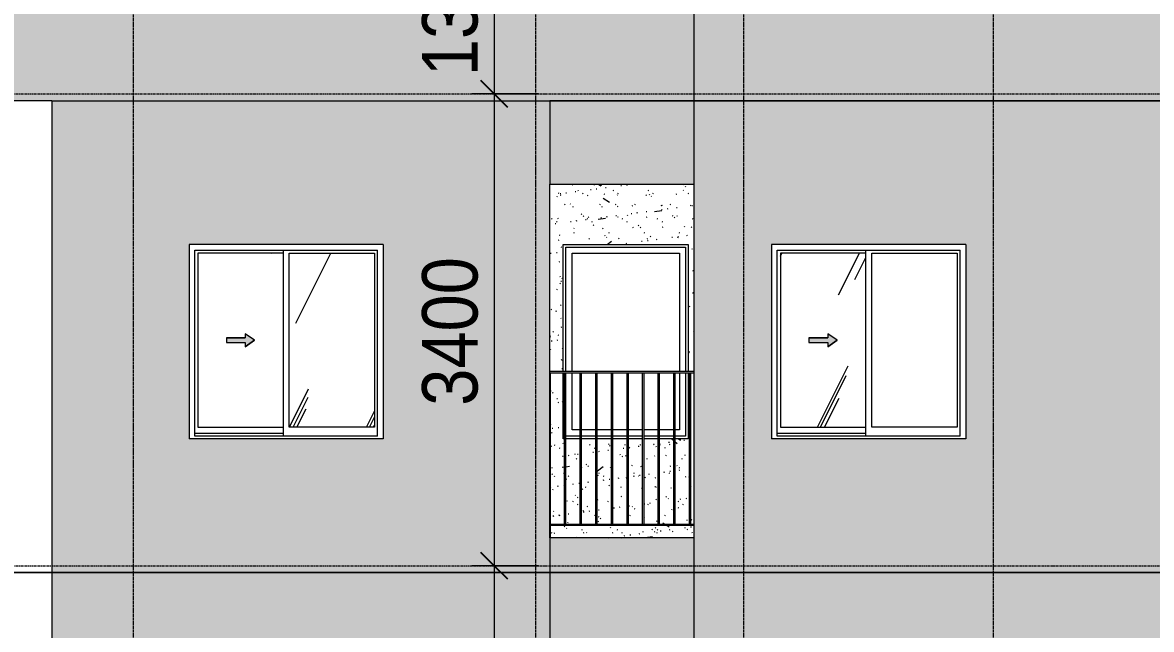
# Model space of a CAD drawing. Header units: millimetres. Extents: x -134153 to 99383, y -5233 to 35400.
# Drawn here: x 72759 to 80897, y 25541 to 29913 of the extents above; entities that cross this region are included whole.
import ezdxf

# ---------------------------------------------------------------- set-up
doc = ezdxf.new("R2010")
doc.units = ezdxf.units.MM
for name, pattern in [('1 NÉT CALL OUT', [6, 3, -3]), ('Centre', [31.75, 6.35, -4.7625, 15.875, -4.7625]), ('Grid Line', [22.225, 12.7, -3.175, 3.175, -3.175])]:
    doc.linetypes.add(name, pattern=pattern)
for name, color, linetype, lineweight in [('0-2', 250, 'Continuous', 5), ('A-ANNO-DIMS', 211, 'Continuous', 9), ('A-ANNO-DIMS-160', 211, 'Continuous', 9), ('A-DETL-GENF', 92, 'Continuous', 9), ('A-DETL-GENF-1', 92, '1 NÉT CALL OUT', 9), ('A-FLOR-HRAL-1', 253, 'Continuous', 9), ('A-FLOR-LEVL-2', 51, 'Centre', 9), ('A-GLAZ', 151, 'Continuous', 9), ('A-GLAZ-1', 253, 'Continuous', 9), ('A-GLAZ-2', 7, 'Continuous', 9), ('A-GLAZ-3', 7, '1 NÉT CALL OUT', 9), ('A-WALL', 113, 'Continuous', 9), ('A-WALL-PATT-1', 9, 'Continuous', 9), ('A-WALL-PATT-2', 111, 'Continuous', 5), ('I-WALL', 2, 'Continuous', 9), ('I-WALL-1', 7, 'Continuous', 9), ('S-GRID-1', 1, 'Grid Line', 9)]:
    doc.layers.add(name, color=color, linetype=linetype, lineweight=lineweight)
doc.styles.add('UTM Avo', font='UTM Avo.ttf', dxfattribs={"width": 0.9, "height": 400})
doc.dimstyles.new('1_Dim_chi_tiet_2_5', dxfattribs={"dimscale": 304.8, "dimtxt": 399.720379, "dimasz": 0.629921, "dimexe": 0.524934, "dimexo": 0.0625, "dimgap": 0.052493, "dimtad": 1, "dimdec": 0, "dimrnd": 5, "dimzin": 0, "dimdsep": 46, "dimtxsty": 'UTM Avo', "dimblk1": 'OBLIQUE', "dimblk2": 'OBLIQUE', "dimsah": 1, "dimcen": 0.09, "dimdle": 0.524934, "dimazin": 0, "dimtfac": 1, "dimtdec": 4, "dimtix": 1, "dimtmove": 0, "dimatfit": 3, "dimfxl": 1.049869, "dimfxlon": 1, "dimtvp": 1, "dimtolj": 1, "dimtzin": 0, "dimarcsym": 2})
pattern_1 = [(63.435, (84482.24, 111.3), (-0.002, 1625.6), [567.96, -3066.99]), (63.435, (82856.64, 111.3), (-0.002, 1625.6), [567.96, -3066.99]), (63.435, (85260.4, 425.35), (-0.002, 1625.6), [567.96, -3066.99]), (63.435, (83634.8, 425.35), (-0.002, 1625.6), [567.96, -3066.99]), (63.435, (85142.64, 314.5), (-0.002, 1625.6), [567.96, -3066.99]), (63.435, (83517.04, 314.5), (-0.002, 1625.6), [567.96, -3066.99]), (63.435, (85022.6, 949.4), (-0.002, 1625.6), [276.055, -3358.896]), (63.435, (83397, 949.4), (-0.002, 1625.6), [276.055, -3358.896]), (63.435, (84944.06, 851.15), (-0.002, 1625.6), [567.96, -3066.99]), (63.435, (83318.46, 851.15), (-0.002, 1625.6), [567.96, -3066.99]), (63.435, (84957.9, 921.7), (-0.002, 1625.6), [567.96, -3066.99]), (63.435, (83332.3, 921.7), (-0.002, 1625.6), [567.96, -3066.99]), (63.435, (84302.1, 612.2), (-0.002, 1625.6), [567.96, -3066.99]), (63.435, (82676.5, 612.2), (-0.002, 1625.6), [567.96, -3066.99]), (63.435, (84315.9, 695.35), (-0.002, 1625.6), [567.96, -3066.99]), (63.435, (82690.3, 695.35), (-0.002, 1625.6), [567.96, -3066.99]), (63.435, (84319.65, 755.3), (-0.002, 1625.6), [567.96, -3066.99]), (63.435, (82694.05, 755.3), (-0.002, 1625.6), [567.96, -3066.99])]

# ---------------------------------------------------------------- blocks, each defined once
blk = doc.blocks.new('M_Fixed - 900 x 1400-901191-TKCS_MẶT ĐỨNG HƯỚNG NAM')
at = {"layer": 'A-GLAZ-2'}
for p, q in [((106969.5, 7896), (107831.5, 7896)), ((106969.5, 7000), (106969.5, 7896)), ((107831.5, 7896), (107831.5, 7000)), ((107013.5, 7852), (107787.5, 7852)), ((107013.5, 7000), (107013.5, 7852)), ((107787.5, 7852), (107787.5, 7000)), ((107013.5, 6578), (107013.5, 6990)), ((107787.5, 6990), (107787.5, 6578)), ((107831.5, 6990), (107831.5, 6534)), ((107072.6, 6534), (106970.1, 6534)), ((107072.6, 6578), (107013.5, 6578)), ((107185.1, 6578), (107082.6, 6578)), ((107185.1, 6534), (107082.6, 6534)), ((107297.6, 6578), (107195.1, 6578)), ((107297.6, 6534), (107195.1, 6534)), ((107410.1, 6578), (107307.6, 6578)), ((107410.1, 6534), (107307.6, 6534)), ((107522.6, 6578), (107420.1, 6578)), ((107522.6, 6534), (107420.1, 6534)), ((107635.1, 6578), (107532.6, 6578)), ((107635.1, 6534), (107532.6, 6534)), ((107747.6, 6578), (107645.1, 6578)), ((107747.6, 6534), (107645.1, 6534)), ((107787.5, 6578), (107757.6, 6578)), ((107831.5, 6534), (107757.6, 6534))]:
    blk.add_line(p, q, dxfattribs=at)
blk = doc.blocks.new('Railing - 10mm-901206-TKCS_MẶT ĐỨNG HƯỚNG NAM')
at = {"layer": 'A-FLOR-HRAL-1'}
for p, q in [((106960.064287, 5900), (106960.064287, 6990)), ((106970.064287, 5900), (106970.064287, 6990))]:
    blk.add_line(p, q, dxfattribs=at)
blk = doc.blocks.new('Railing - 50 x 10mm-V265-TKCS_MẶT ĐỨNG HƯỚNG NAM')
at = {"layer": 'A-FLOR-HRAL-1'}
for p in [(98652.564287, 6990), (98657.564287, 5800)]:
    blk.add_line(p, (98657.564287, 6990), dxfattribs=at)
blk = doc.blocks.new('Railing - Railing-1000799-TKCS_MẶT ĐỨNG HƯỚNG NAM')
at = {"layer": 'A-FLOR-HRAL-1'}
for p, q in [((115052.564287, 22900), (116092.564287, 22900)), ((116092.564287, 22890), (115052.564287, 22890))]:
    blk.add_line(p, q, dxfattribs=at)
for name, p in [('Railing - 50 x 10mm-V265-TKCS_MẶT ĐỨNG HƯỚNG NAM', (16400, 17000)), ('Railing - 10mm-901206-TKCS_MẶT ĐỨNG HƯỚNG NAM', (8200, 17000)), ('Railing - 10mm-901206-TKCS_MẶT ĐỨNG HƯỚNG NAM', (8312.5, 17000)), ('Railing - 10mm-901206-TKCS_MẶT ĐỨNG HƯỚNG NAM', (8425, 17000)), ('Railing - 10mm-901206-TKCS_MẶT ĐỨNG HƯỚNG NAM', (8537.5, 17000)), ('Railing - 10mm-901206-TKCS_MẶT ĐỨNG HƯỚNG NAM', (8650, 17000)), ('Railing - 10mm-901206-TKCS_MẶT ĐỨNG HƯỚNG NAM', (8762.5, 17000)), ('Railing - 10mm-901206-TKCS_MẶT ĐỨNG HƯỚNG NAM', (8875, 17000)), ('Railing - 10mm-901206-TKCS_MẶT ĐỨNG HƯỚNG NAM', (8987.5, 17000)), ('Railing - 10mm-901206-TKCS_MẶT ĐỨNG HƯỚNG NAM', (9100, 17000))]:
    blk.add_blockref(name, p)
blk = doc.blocks.new('Top Rail Type - Top Rail_Internal_-1000800-TKCS_MẶT ĐỨNG HƯỚNG NAM')
at = {"layer": 'A-FLOR-HRAL-1'}
for p, q in [((116092.564287, 24000), (115052.564287, 24000)), ((115052.564287, 23990), (116092.564287, 23990))]:
    blk.add_line(p, q, dxfattribs=at)
blk = doc.blocks.new('NCV_TKTC_TANG 6 - 8_rvt-5-TKCS_MẶT ĐỨNG HƯỚNG NAM')
at = {"layer": 'A-WALL-PATT-1'}
h = blk.add_hatch(dxfattribs=at)
h.set_pattern_fill('FP_31', color=256, style=0, pattern_type=2)
h.set_pattern_definition([(50, (82572.6, 0), (1165.978, -102.01), [121.92, -1341.12]), (355, (82572.6, 0), (-225.554, 1222.763), [97.536, -1072.896]), (100.451, (82669.8, -8.5), (940.433, 1120.746), [103.616, -1139.776]), (46.184, (82572.6, 325.1), (1734.906, -269.074), [182.88, -2011.68]), (96.636, (82717.2, 302.7), (1519.38, 1583.536), [155.424, -1709.665]), (351.184, (82572.6, 325.1), (1519.39, 1583.52), [146.304, -1609.344]), (21, (82735.2, 243.8), (970.332, -654.498), [121.92, -1341.12]), (326, (82735.2, 243.8), (395.533, 1178.804), [97.536, -1072.896]), (71.451, (82816, 189.3), (1365.87, 524.296), [103.616, -1139.776]), (37.5, (82572.62, 0), (19.767, 541.1527), [53.645, -1006.246, 53.645, -1035.507, -1076.96]), (37.5, (82572.62, 0), (19.767, 541.1527), [-2149.043, 53.645, -1023.315]), (7.5, (82572.6, 0), (427.646, 641.156), [53.645, -567.334, 53.645, -981.862, -410.464]), (7.5, (82572.6, 0), (427.646, 641.156), [-1656.486, 53.645, -356.819]), (327.5, (82210.1, 0), (867.782, -36.665), [53.645, -352.755, 53.645, -1214.323, -1682.496]), (327.5, (82210.1, 0), (867.782, -36.665), [-1674.368, 53.645, -1628.85]), (317.5, (82047.56, 0), (948.028, 162.731), [53.645, -474.675, 53.645, -788.416, -1194.816]), (317.5, (82047.56, 0), (948.028, 162.731), [-1370.38, 53.645, -1141.17])])
h.paths.add_polyline_path([(115057.6, 26200), (116092.6, 26200), (116092.6, 26290), (115057.6, 26290)])
h.paths.add_polyline_path([(115395.1, 26300), (115497.6, 26300), (115497.6, 26915), (115395.1, 26915), (115395.1, 26721.3)])
h.paths.add_polyline_path([(115385.1, 26300), (115385.1, 26915), (115282.6, 26915), (115282.6, 26300)])
h.paths.add_polyline_path([(115272.6, 26300), (115272.6, 26915), (115170.1, 26915), (115170.1, 26300)])
h.paths.add_polyline_path([(115507.6, 26300), (115610.1, 26300), (115610.1, 26915), (115507.6, 26914.4), (115507.6, 26389.1)])
h.paths.add_polyline_path([(115620.1, 26300), (115722.6, 26300), (115722.6, 26915), (115620.1, 26914.4), (115620.1, 26389.1)])
h.paths.add_polyline_path([(115732.6, 26300), (115835.1, 26300), (115835.1, 26915), (115732.6, 26914.4), (115732.6, 26389.1)])
h.paths.add_polyline_path([(115845.1, 26300), (115947.6, 26300), (115947.6, 26915), (115845.1, 26914.4), (115845.1, 26364.9)])
h.paths.add_polyline_path([(115160.1, 26300), (115160.1, 26915), (115150.5, 26915), (115150.5, 27390), (115057.6, 27390), (115057.6, 26300)])
h.paths.add_polyline_path([(116070.1, 26300), (116092.6, 26300), (116092.6, 27390), (116070.1, 27390), (116070.1, 26389.1)])
h.paths.add_polyline_path([(116060.1, 26300), (116060.1, 27390), (116050.5, 27390), (116050.5, 26915), (115957.6, 26914.4), (115957.6, 26300)])
h.paths.add_polyline_path([(115150.5, 27400), (115150.5, 28315), (116050.5, 28314.4), (116050.5, 27400), (116092.6, 27400), (116092.6, 28749.3), (115052.6, 28749.3), (115052.6, 27400), (115057.6, 27400)])
h = blk.add_hatch(dxfattribs=at)
h.set_pattern_fill('FP_32', color=256, style=0, pattern_type=2)
h.set_pattern_definition([(37.5, (82572.62, 0), (-5.1206, 156.61216), [5.364, -118.181, 5.364, -132.812, -132.08]), (37.5, (82572.62, 0), (-5.1206, 156.61216), [-261.722, 5.364, -126.716]), (7.5, (82572.62, 0), (143.847, 229.3842), [5.364, -61.285, 5.364, -105.989, -42.672]), (7.5, (82572.62, 0), (143.847, 229.3842), [-178.003, 5.364, -37.308]), (327.5, (82472.65, 0), (253.11758, 0.46008), [5.364, -35.276, 5.364, -140.94, -191.008]), (327.5, (82472.65, 0), (253.11758, 0.46008), [-186.944, 5.364, -185.644]), (317.5, (82472.65, 0), (244.3381, 71.3376), [5.364, -14.956, 5.364, -90.546, -109.728]), (317.5, (82472.65, 0), (244.3381, 71.3376), [-116.23, 5.364, -104.364])])
h.paths.add_polyline_path([(115057.6, 26200), (116092.6, 26200), (116092.6, 26290), (115057.6, 26290)])
h.paths.add_polyline_path([(115395.1, 26300), (115497.6, 26300), (115497.6, 26915), (115395.1, 26915), (115395.1, 26721.3)])
h.paths.add_polyline_path([(115385.1, 26300), (115385.1, 26915), (115282.6, 26915), (115282.6, 26300)])
h.paths.add_polyline_path([(115272.6, 26300), (115272.6, 26915), (115170.1, 26915), (115170.1, 26300)])
h.paths.add_polyline_path([(115507.6, 26300), (115610.1, 26300), (115610.1, 26915), (115507.6, 26914.4), (115507.6, 26389.1)])
h.paths.add_polyline_path([(115620.1, 26300), (115722.6, 26300), (115722.6, 26915), (115620.1, 26914.4), (115620.1, 26389.1)])
h.paths.add_polyline_path([(115732.6, 26300), (115835.1, 26300), (115835.1, 26915), (115732.6, 26914.4), (115732.6, 26389.1)])
h.paths.add_polyline_path([(115845.1, 26300), (115947.6, 26300), (115947.6, 26915), (115845.1, 26914.4), (115845.1, 26364.9)])
h.paths.add_polyline_path([(115160.1, 26300), (115160.1, 26915), (115150.5, 26915), (115150.5, 27390), (115057.6, 27390), (115057.6, 26300)])
h.paths.add_polyline_path([(116070.1, 26300), (116092.6, 26300), (116092.6, 27390), (116070.1, 27390), (116070.1, 26389.1)])
h.paths.add_polyline_path([(116060.1, 26300), (116060.1, 27390), (116050.5, 27390), (116050.5, 26915), (115957.6, 26914.4), (115957.6, 26300)])
h.paths.add_polyline_path([(115150.5, 27400), (115150.5, 28315), (116050.5, 28314.4), (116050.5, 27400), (116092.6, 27400), (116092.6, 28749.3), (115052.6, 28749.3), (115052.6, 27400), (115057.6, 27400)])
at = {"layer": 'I-WALL-1'}
for p, q in [((115150.5, 27400), (115150.5, 28315)), ((115150.5, 28315), (116050.5, 28315)), ((116050.5, 28315), (116050.5, 27400)), ((115150.5, 26915), (115150.5, 27390)), ((116050.5, 27390), (116050.5, 26915)), ((115160.1, 26915), (115150.5, 26915)), ((115272.6, 26915), (115170.1, 26915)), ((115385.1, 26915), (115282.6, 26915)), ((115497.6, 26915), (115395.1, 26915)), ((115610.1, 26915), (115507.6, 26915)), ((115722.6, 26915), (115620.1, 26915)), ((115835.1, 26915), (115732.6, 26915)), ((115947.6, 26915), (115845.1, 26915)), ((116050.5, 26915), (115957.6, 26915))]:
    blk.add_line(p, q, dxfattribs=at)
at = {"layer": 'A-FLOR-HRAL-1'}
for name in ['Top Rail Type - Top Rail_Internal_-1000800-TKCS_MẶT ĐỨNG HƯỚNG NAM', 'Railing - Railing-1000799-TKCS_MẶT ĐỨNG HƯỚNG NAM']:
    blk.add_blockref(name, (0, 3400), dxfattribs=at)
at = {"layer": 'A-GLAZ-1'}
blk.add_blockref('M_Fixed - 900 x 1400-901191-TKCS_MẶT ĐỨNG HƯỚNG NAM', (8200, 20400), dxfattribs=at)
blk = doc.blocks.new('1_FAMILY RVT - W01-WxH 1400x1400xmm-V423-TKCS_MẶT ĐỨNG HƯỚNG NAM')
at = {"layer": 'A-DETL-GENF-1'}
blk.add_hatch(color=256, dxfattribs=at).paths.add_polyline_path([(112857.1, 27576.5), (112924.8, 27623.9), (112857.1, 27671.4), (112857.1, 27640.9), (112721.6, 27640.9), (112721.6, 27607), (112857.1, 27607)])
at = {"layer": 'A-GLAZ'}
h = blk.add_hatch(dxfattribs=at)
h.set_pattern_fill('FP_30', color=256, style=0, pattern_type=2)
h.set_pattern_definition(pattern_1)
h.paths.add_polyline_path([(112516.1, 26997), (113130.3, 26997), (113130.3, 28250.9), (112516.1, 28250.9), (112516.1, 27493.3)])
h.paths.add_polyline_path([(112857.1, 27576.5), (112857.1, 27607), (112721.6, 27607), (112721.6, 27640.9), (112857.1, 27640.9), (112857.1, 27671.4), (112924.8, 27623.9), (112900.6, 27607)])
h = blk.add_hatch(dxfattribs=at)
h.set_pattern_fill('FP_30', color=256, style=0, pattern_type=2)
h.set_pattern_definition(pattern_1)
h.paths.add_polyline_path([(113789.1, 26997), (113789.1, 28250.9), (113174.8, 28250.9), (113174.8, 26997)])
at = {"layer": 'A-DETL-GENF'}
for p, q in [((112857.1, 27671.4), (112857.1, 27640.9)), ((112924.8, 27623.9), (112857.1, 27671.4)), ((112924.8, 27623.9), (112857.1, 27671.4)), ((112857.1, 27671.4), (112857.1, 27640.9)), ((112721.6, 27640.9), (112721.6, 27607)), ((112721.6, 27640.9), (112857.1, 27640.9)), ((112857.1, 27640.9), (112721.6, 27640.9)), ((112721.6, 27640.9), (112721.6, 27607)), ((112721.6, 27607), (112857.1, 27607)), ((112721.6, 27607), (112857.1, 27607)), ((112924.8, 27623.9), (112857.1, 27576.5)), ((112857.1, 27576.5), (112924.8, 27623.9)), ((112857.1, 27607), (112857.1, 27576.5)), ((112857.1, 27607), (112857.1, 27576.5))]:
    blk.add_line(p, q, dxfattribs=at)
at = {"layer": 'A-GLAZ'}
for p, q in [((113852.6, 28314.4), (112452.6, 28314.4)), ((112452.6, 28314.4), (112452.6, 26914.4)), ((112493.5, 28273.5), (113811.6, 28273.5)), ((112493.5, 26933.5), (112493.5, 28273.5)), ((112516.1, 28250.9), (112516.1, 26997)), ((113130.3, 28250.9), (112516.1, 28250.9)), ((113130.3, 28273.5), (113130.3, 26933.5)), ((113174.8, 26997), (113174.8, 28250.9)), ((113174.8, 28250.9), (113789.1, 28250.9)), ((113789.1, 28250.9), (113789.1, 26997)), ((113811.6, 26933.5), (113811.6, 28273.5)), ((113852.6, 28314.4), (113852.6, 26914.4)), ((113130.3, 26952.5), (112493.5, 26952.5)), ((113130.3, 26952.5), (112493.5, 26952.5)), ((112516.1, 26997), (113130.3, 26997)), ((113789.1, 26997), (113174.8, 26997)), ((113852.6, 26914.4), (112452.6, 26914.4)), ((113811.6, 26933.5), (112493.5, 26933.5))]:
    blk.add_line(p, q, dxfattribs=at)
blk = doc.blocks.new('1_FAMILY RVT - W01-WxH 1400x1400xmm-V429-TKCS_MẶT ĐỨNG HƯỚNG NAM')
at = {"layer": 'A-DETL-GENF-1'}
blk.add_hatch(color=256, dxfattribs=at).paths.add_polyline_path([(117057.1, 27576.5), (117124.8, 27623.9), (117057.1, 27671.4), (117057.1, 27640.9), (116921.6, 27640.9), (116921.6, 27607), (117057.1, 27607)])
at = {"layer": 'A-GLAZ'}
h = blk.add_hatch(dxfattribs=at)
h.set_pattern_fill('FP_30', color=256, style=0, pattern_type=2)
h.set_pattern_definition(pattern_1)
h.paths.add_polyline_path([(117081.5, 26997), (117330.3, 26997), (117330.3, 28250.9), (116716.1, 28250.9), (116716.1, 26997)])
h.paths.add_polyline_path([(117057.1, 27576.5), (117057.1, 27607), (116921.6, 27607), (116921.6, 27640.9), (117057.1, 27640.9), (117057.1, 27671.4), (117124.8, 27623.9), (117081.5, 27593.6)])
h = blk.add_hatch(dxfattribs=at)
h.set_pattern_fill('FP_30', color=256, style=0, pattern_type=2)
h.set_pattern_definition(pattern_1)
h.paths.add_polyline_path([(117989.1, 26997), (117989.1, 28250.9), (117374.8, 28250.9), (117374.8, 26997)])
at = {"layer": 'A-DETL-GENF'}
for p, q in [((117057.1, 27671.4), (117057.1, 27640.9)), ((117124.8, 27623.9), (117057.1, 27671.4)), ((117124.8, 27623.9), (117057.1, 27671.4)), ((117057.1, 27671.4), (117057.1, 27640.9)), ((116921.6, 27640.9), (116921.6, 27607)), ((116921.6, 27640.9), (117057.1, 27640.9)), ((117057.1, 27640.9), (116921.6, 27640.9)), ((116921.6, 27640.9), (116921.6, 27607)), ((116921.6, 27607), (117057.1, 27607)), ((116921.6, 27607), (117057.1, 27607)), ((117124.8, 27623.9), (117057.1, 27576.5)), ((117057.1, 27576.5), (117124.8, 27623.9)), ((117057.1, 27607), (117057.1, 27576.5)), ((117057.1, 27607), (117057.1, 27576.5))]:
    blk.add_line(p, q, dxfattribs=at)
at = {"layer": 'A-GLAZ'}
for p, q in [((118052.6, 28314.4), (116652.6, 28314.4)), ((116652.6, 28314.4), (116652.6, 26914.4)), ((116693.5, 28273.5), (118011.6, 28273.5)), ((116693.5, 26933.5), (116693.5, 28273.5)), ((116716.1, 28250.9), (116716.1, 26997)), ((117330.3, 28250.9), (116716.1, 28250.9)), ((117330.3, 28273.5), (117330.3, 26933.5)), ((117374.8, 26997), (117374.8, 28250.9)), ((117374.8, 28250.9), (117989.1, 28250.9)), ((117989.1, 28250.9), (117989.1, 26997)), ((118011.6, 26933.5), (118011.6, 28273.5)), ((118052.6, 28314.4), (118052.6, 26914.4)), ((117330.3, 26952.5), (116693.5, 26952.5)), ((117330.3, 26952.5), (116693.5, 26952.5)), ((116716.1, 26997), (117330.3, 26997)), ((117989.1, 26997), (117374.8, 26997)), ((118052.6, 26914.4), (116652.6, 26914.4)), ((118011.6, 26933.5), (116693.5, 26933.5))]:
    blk.add_line(p, q, dxfattribs=at)
blk = doc.blocks.new('DIMBLOCK89-TKCS_MẶT ĐỨNG HƯỚNG NAM')
at = {"layer": 'A-ANNO-DIMS-160', "lineweight": 25}
for p, q in [((76158.5, 30750), (76062.5, 30846)), ((76158.5, 30750), (76254.5, 30654)), ((76158.5, 29400), (76062.5, 29496)), ((76158.5, 29400), (76254.5, 29304))]:
    blk.add_line(p, q, dxfattribs=at)
at = {"layer": 'A-ANNO-DIMS-160'}
for p, q in [((76158.5, 30910), (76158.5, 29400)), ((76478.5, 30750), (75998.5, 30750)), ((76158.5, 30750), (76478.5, 30750)), ((76478.5, 29400), (75998.5, 29400)), ((76158.5, 29400), (76478.5, 29400))]:
    blk.add_line(p, q, dxfattribs=at)
at = {"layer": 'A-ANNO-DIMS-160', "color": 0, "insert": (75638.9, 29527.2), "char_height": 400, "width": 1314.636, "attachment_point": 1, "rotation": 90, "line_spacing_factor": 1.110334, "style": 'UTM Avo'}
blk.add_mtext('1350', dxfattribs=at)
blk = doc.blocks.new('_Oblique')
at = {"color": 0, "linetype": 'ByBlock', "lineweight": -2}
blk.add_line((-0.5, -0.5), (0.5, 0.5), dxfattribs=at)
blk = doc.blocks.new('DIMBLOCK90-TKCS_MẶT ĐỨNG HƯỚNG NAM')
at = {"layer": 'A-ANNO-DIMS-160', "lineweight": 25}
for p, q in [((76158.5, 29400), (76062.5, 29496)), ((76158.5, 29400), (76254.5, 29304)), ((76158.5, 26000), (76062.5, 26096)), ((76158.5, 26000), (76254.5, 25904))]:
    blk.add_line(p, q, dxfattribs=at)
at = {"layer": 'A-ANNO-DIMS-160'}
for p, q in [((76478.5, 29400), (75998.5, 29400)), ((76158.5, 29400), (76158.5, 26000)), ((76158.5, 29400), (76478.5, 29400)), ((76478.5, 26000), (75998.5, 26000)), ((76158.5, 26000), (76478.5, 26000))]:
    blk.add_line(p, q, dxfattribs=at)
at = {"layer": 'A-ANNO-DIMS-160', "color": 0, "insert": (75638.9, 27152.2), "char_height": 400, "width": 1314.636, "attachment_point": 1, "rotation": 90, "line_spacing_factor": 1.110334, "style": 'UTM Avo'}
blk.add_mtext('3400', dxfattribs=at)
blk = doc.blocks.new('DIMBLOCK91-TKCS_MẶT ĐỨNG HƯỚNG NAM')
at = {"layer": 'A-ANNO-DIMS-160', "lineweight": 25}
for p, q in [((76158.5, 26000), (76062.5, 26096)), ((76158.5, 26000), (76254.5, 25904)), ((76158.5, 22600), (76062.5, 22696)), ((76158.5, 22600), (76254.5, 22504))]:
    blk.add_line(p, q, dxfattribs=at)
at = {"layer": 'A-ANNO-DIMS-160'}
for p, q in [((76478.5, 26000), (75998.5, 26000)), ((76158.5, 26000), (76158.5, 22600)), ((76158.5, 26000), (76478.5, 26000)), ((76478.5, 22600), (75998.5, 22600)), ((76158.5, 22600), (76478.5, 22600))]:
    blk.add_line(p, q, dxfattribs=at)
at = {"layer": 'A-ANNO-DIMS-160', "color": 0, "insert": (75638.9, 23752.2), "char_height": 400, "width": 1314.636, "attachment_point": 1, "rotation": 90, "line_spacing_factor": 1.110334, "style": 'UTM Avo'}
blk.add_mtext('3400', dxfattribs=at)

msp = doc.modelspace()

# ---------------------------------------------------------------- hatches: boundary and pattern name
at = {"layer": 'A-WALL-PATT-2'}
for points in [[(57962.2, 29350), (77598.9, 29350), (77598.9, 30750), (45243.9, 30750), (45243.9, 29350), (47783.9, 29350), (47783.9, 29400), (47983.9, 29400), (47983.9, 29350), (53158.9, 29350), (53158.9, 29400), (53358.9, 29400), (53358.9, 29350), (56358.9, 29350), (56358.9, 29400), (56558.9, 29400), (56558.9, 29350), (56568.9, 29350)], [(86520.7, 29350), (88758.9, 29350), (88758.9, 30750), (77598.9, 30750), (77598.9, 29350), (80174.4, 29350)], [(76558.9, 28749.3), (77598.9, 28749.3), (77598.9, 29350), (76558.9, 29350)], [(76558.9, 25950), (77598.9, 25950), (77598.9, 26200), (76558.9, 26200)], [(76558.9, 25349.3), (77598.9, 25349.3), (77598.9, 25950), (76558.9, 25950)]]:
    msp.add_hatch(color=256, dxfattribs=at).paths.add_polyline_path(points)
h = msp.add_hatch(color=256, dxfattribs=at)
h.paths.add_polyline_path([(75317.9, 25950), (76558.9, 25950), (76558.9, 29350), (72968.9, 29350), (72968.9, 25950), (73828, 25950)])
h.paths.add_polyline_path([(75317.9, 26914.4), (73958.9, 26914.4), (73958.9, 28314.4), (75358.9, 28314.4), (75358.9, 26914.4)])
h = msp.add_hatch(color=256, dxfattribs=at)
h.paths.add_polyline_path([(88758.9, 25950), (88758.9, 29350), (77598.9, 29350), (77598.9, 25950), (86520.7, 25950)])
h.paths.add_polyline_path([(78587.8, 26914.4), (78158.9, 26914.4), (78158.9, 28314.4), (79558.9, 28314.4), (79558.9, 26914.4), (79517.9, 26914.4)])
h = msp.add_hatch(color=256, dxfattribs=at)
h.paths.add_polyline_path([(73828, 22550), (76558.9, 22550), (76558.9, 25950), (72968.9, 25950), (72968.9, 22550)])
h.paths.add_polyline_path([(73999.8, 23514.4), (73958.9, 23514.4), (73958.9, 24914.4), (75358.9, 24914.4), (75358.9, 23514.4), (75317.9, 23514.4)])
h = msp.add_hatch(color=256, dxfattribs=at)
h.paths.add_polyline_path([(78587.8, 22550), (88758.9, 22550), (88758.9, 25950), (77598.9, 25950), (77598.9, 22550)])
h.paths.add_polyline_path([(78199.8, 23514.4), (78158.9, 23514.4), (78158.9, 24914.4), (79558.9, 24914.4), (79558.9, 23514.4), (78587.8, 23514.4)])

# ---------------------------------------------------------------- linework, layer by layer
at = {"layer": 'A-FLOR-LEVL-2'}
for p, q in [((-12769.4, 29400), (95658.9, 29400)), ((-12769.4, 26000), (95658.9, 26000))]:
    msp.add_line(p, q, dxfattribs=at)
at = {"layer": 'A-WALL'}
for p, q in [((72968.9, 29350), (69473.9, 29350)), ((72968.9, 29350), (72968.9, 22550)), ((88768.9, 29350), (77598.9, 29350)), ((77598.9, 29350), (77598.9, 4700)), ((76558.9, 26200), (76558.9, 28749.3)), ((76558.9, 25950), (69473.9, 25950)), ((69473.9, 25950), (76558.9, 25950)), ((88768.9, 25950), (77598.9, 25950)), ((77598.9, 25950), (88768.9, 25950))]:
    msp.add_line(p, q, dxfattribs=at)
at = {"layer": 'I-WALL'}
for p, q in [((77598.9, 30750), (77598.9, 29350)), ((72968.9, 29350), (88768.9, 29350)), ((77598.9, 29350), (76558.9, 29350)), ((76558.9, 29350), (76558.9, 28749.3)), ((76558.9, 28749.3), (77598.9, 28749.3)), ((77598.9, 26200), (76558.9, 26200)), ((76558.9, 26200), (76558.9, 25349.3)), ((77598.9, 25950), (76558.9, 25950)), ((76558.9, 25950), (77598.9, 25950))]:
    msp.add_line(p, q, dxfattribs=at)
at = {"layer": 'S-GRID-1'}
for p, q in [((73558.9, 856.3), (73558.9, 30285.9)), ((76458.9, 856.3), (76458.9, 30285.9)), ((77958.9, 856.3), (77958.9, 30285.9)), ((79758.9, 856.3), (79758.9, 30285.9))]:
    msp.add_line(p, q, dxfattribs=at)

# ---------------------------------------------------------------- block references
at = {"layer": '0-2'}
msp.add_blockref('NCV_TKTC_TANG 6 - 8_rvt-5-TKCS_MẶT ĐỨNG HƯỚNG NAM', (-38493.7, 0), dxfattribs=at)
at = {"layer": 'A-GLAZ-3'}
for name in ['1_FAMILY RVT - W01-WxH 1400x1400xmm-V423-TKCS_MẶT ĐỨNG HƯỚNG NAM', '1_FAMILY RVT - W01-WxH 1400x1400xmm-V429-TKCS_MẶT ĐỨNG HƯỚNG NAM']:
    msp.add_blockref(name, (-38493.7, 0), dxfattribs=at)

# ---------------------------------------------------------------- dimensions: what is measured, and where the dimension line sits
at = {"layer": 'A-ANNO-DIMS'}
for base, p1, p2, override, picture, middle in [((76158.5, 29400), (76478.5, 30750), (76478.5, 29400), {"dimpost": '<>', "dimfxl": 1350}, 'DIMBLOCK89-TKCS_MẶT ĐỨNG HƯỚNG NAM', (75935.5, 30075)), ((76158.5, 26000), (76478.5, 29400), (76478.5, 26000), {"dimpost": '<>', "dimfxl": 3400}, 'DIMBLOCK90-TKCS_MẶT ĐỨNG HƯỚNG NAM', (75935.5, 27700)), ((76158.5, 22600), (76478.5, 26000), (76478.5, 22600), {"dimpost": '<>', "dimfxl": 3400}, 'DIMBLOCK91-TKCS_MẶT ĐỨNG HƯỚNG NAM', (75935.5, 24300))]:
    dim = msp.add_linear_dim(base=base, p1=p1, p2=p2, angle=90, dimstyle='1_Dim_chi_tiet_2_5', override=override, dxfattribs=at)
    dim.commit()
    dim.dimension.update_dxf_attribs({"geometry": picture, "text_midpoint": middle})

doc.saveas('drawing.dxf')
